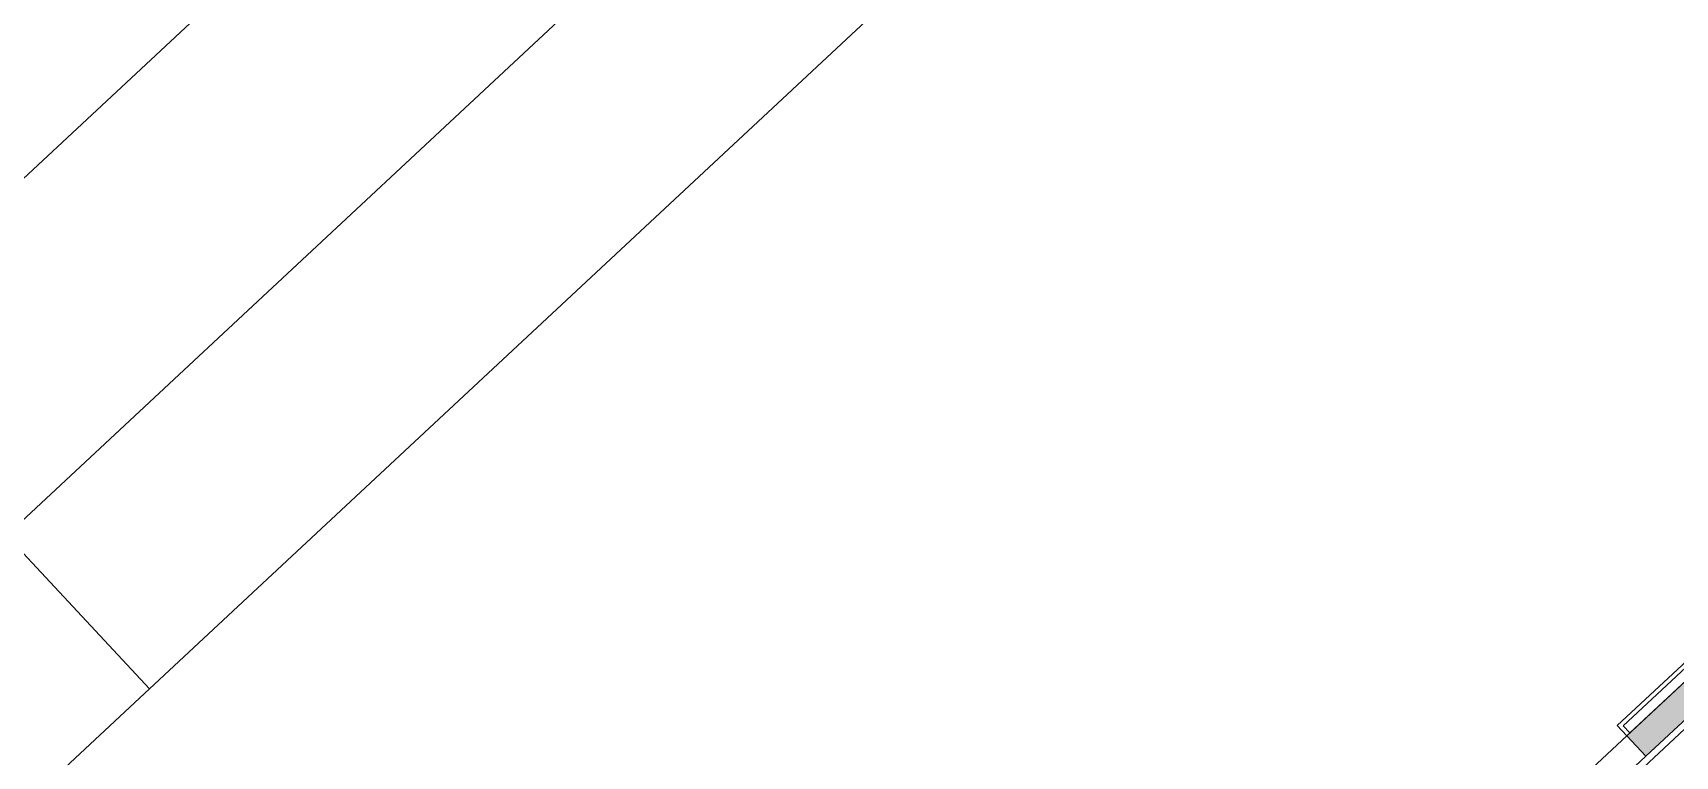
# Model space of a CAD drawing. Header units: millimetres. Extents: x -71377 to 516042, y -145869 to 441446.
# Drawn here: x 228449 to 240191, y 202710 to 207882 of the extents above; entities that cross this region are included whole.
import ezdxf

# ---------------------------------------------------------------- set-up
doc = ezdxf.new("R2010")
doc.units = ezdxf.units.MM
doc.header["$LTSCALE"] = 1000
for name, color, linetype, lineweight in [('06', 6, 'Continuous', 5), ('A-fnsh', 5, 'Continuous', 5), ('A-hat', 251, 'Continuous', 5), ('A-insu', 251, 'Continuous', 5), ('A_cwall', 2, 'Continuous', 5), ('A_fnsh-4', 4, 'Continuous', 5), ('조경라인_dwg', 8, 'Continuous', 5)]:
    doc.layers.add(name, color=color, linetype=linetype, lineweight=lineweight)

# ---------------------------------------------------------------- blocks, each defined once
blk = doc.blocks.new('조경라인_dwg-6847807-지반층 배치도')
at = {"layer": '06'}
for p, q in [((228261, 204288), (237528, 212930)), ((229284, 203191), (238551, 211833))]:
    blk.add_line(p, q, dxfattribs=at)
at = {"layer": '06', "flags": 128}
for points in [[(218762, 204307), (226750, 211755), (229959, 208313), (227043, 205594)], [(216041, 206785), (211707, 202744), (219659, 194216), (229284, 203191), (227248, 205375)]]:
    blk.add_lwpolyline(points, dxfattribs=at)

msp = doc.modelspace()

# ---------------------------------------------------------------- hatches: boundary and pattern name
at = {"layer": 'A-hat'}
msp.add_hatch(color=256, dxfattribs=at).paths.add_polyline_path([(239982, 202710.4), (240845, 203515.1), (240708.6, 203661.4), (239845.6, 202856.7)])
h = msp.add_hatch(dxfattribs=at)
h.set_pattern_fill('FP_198', color=256, scale=1000, style=0, pattern_type=2)
h.set_pattern_definition([(223, (240173.6, 197083.03), (409.2, -438.81), []), (313, (240173.6, 197083.03), (438.81, 409.2), [])])
h.paths.add_polyline_path([(240325.6, 191073.5), (243788.6, 194302.8), (241585.7, 196665.1), (241732, 196801.5), (241766.1, 196764.9), (244377, 199199.6), (244192.9, 199397.1), (244302.6, 199499.4), (243470.6, 200391.7), (243360.9, 200289.4), (241730.9, 202037.3), (241847.9, 202146.4), (240698.7, 203378.7), (238233.5, 201066.4), (240965, 198137.2), (238664.9, 195992.3), (240772.2, 193732.4), (239207.1, 192273), (240311, 191089.2)])
h.paths.add_polyline_path([(240389.7, 194428.6), (239779.6, 195090.2), (239995.3, 195291.4), (240609.1, 194633.2), (240404.5, 194442.4)])
h.paths.add_polyline_path([(239560.2, 195391.5), (239151, 195830.3), (239370.4, 196034.9), (239779.6, 195596.1), (239574.2, 195404.6)])

# ---------------------------------------------------------------- linework, layer by layer
at = {"layer": 'A-fnsh'}
for p, q in [((239845.6, 202856.6), (239114.2, 202174.7)), ((239250.6, 202028.4), (239982, 202710.4))]:
    msp.add_line(p, q, dxfattribs=at)
at = {"layer": 'A-insu'}
msp.add_line((239867.5, 202877.1), (240708.6, 203661.4), dxfattribs=at)
at = {"layer": 'A_cwall'}
for p, q in [((240708.6, 203661.4), (239845.6, 202856.7)), ((239982, 202710.4), (240698.7, 203378.7)), ((239845.6, 202856.7), (239982, 202710.4))]:
    msp.add_line(p, q, dxfattribs=at)
at = {"layer": 'A_fnsh-4'}
for p, q in [((240713.5, 203802.7), (239777.4, 202929.8)), ((240712.1, 203760.3), (239819.8, 202928.3)), ((239777.4, 202929.8), (239845.6, 202856.6)), ((239819.8, 202928.3), (239867.5, 202877.1)), ((239845.6, 202856.6), (239867.5, 202877.1))]:
    msp.add_line(p, q, dxfattribs=at)

# ---------------------------------------------------------------- block references
at = {"layer": '조경라인_dwg', "rotation": 8.537736462515947e-07}
msp.add_blockref('조경라인_dwg-6847807-지반층 배치도', (0, 0), dxfattribs=at)

doc.saveas('drawing.dxf')
